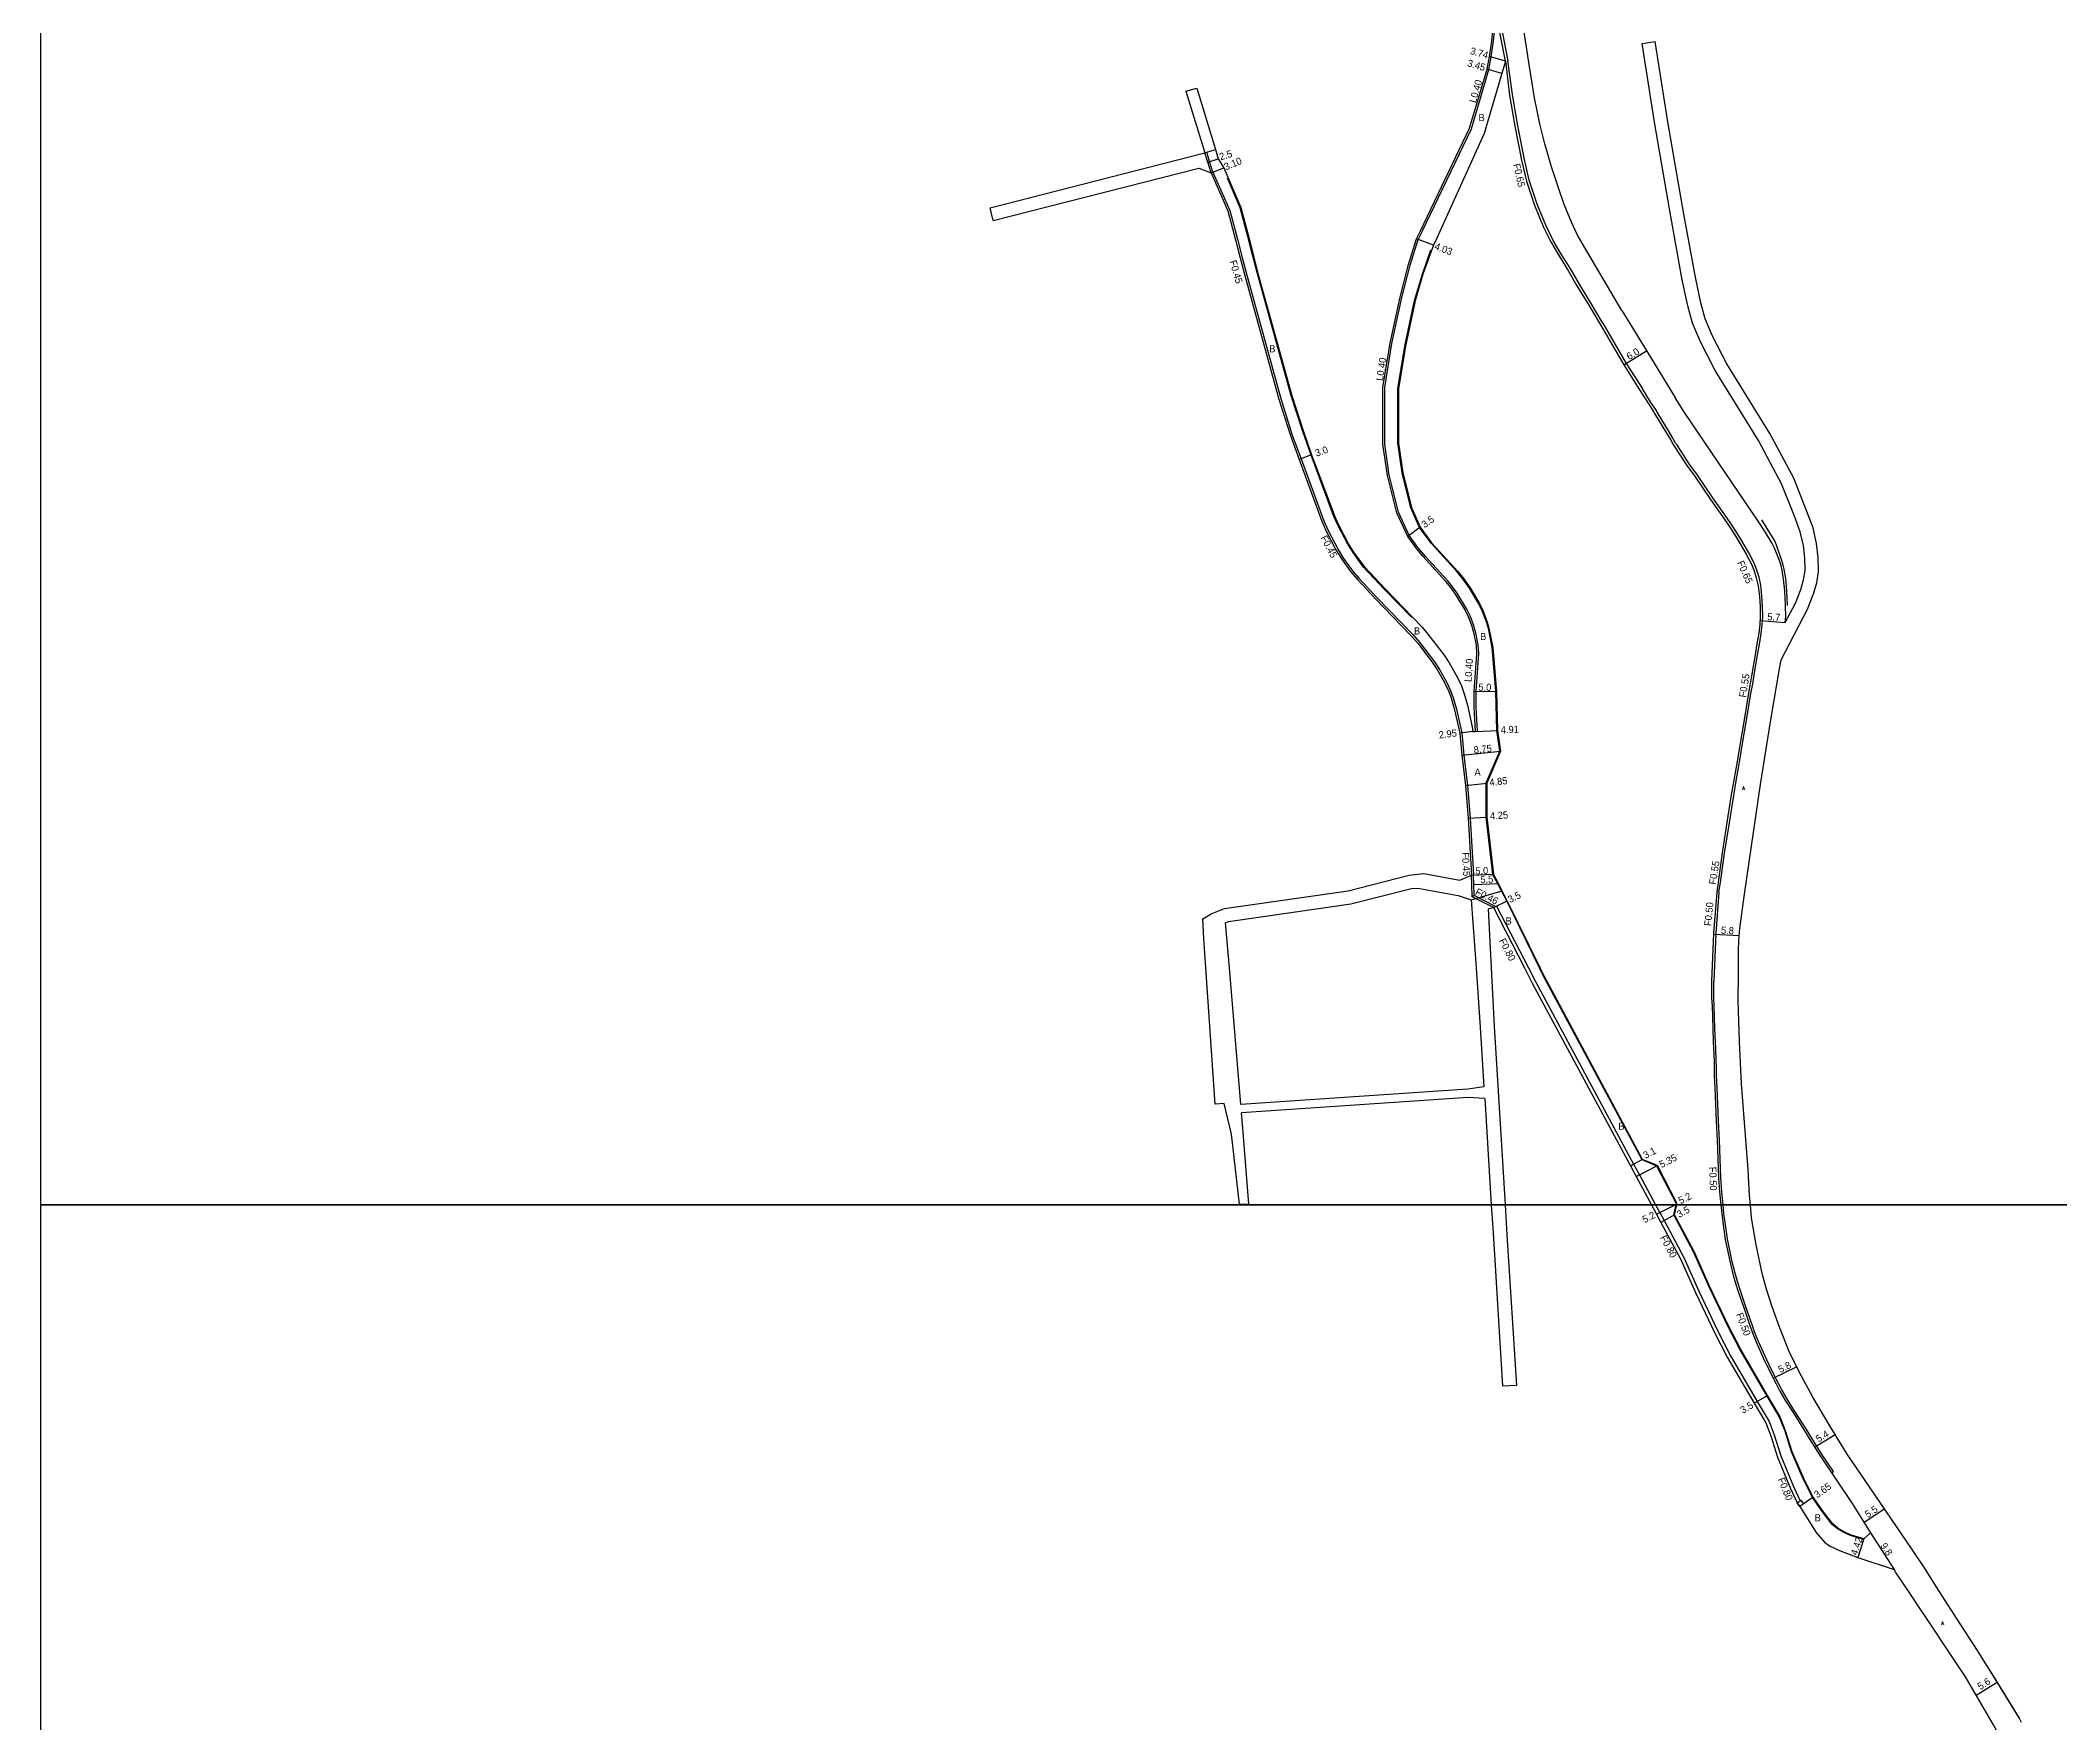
# Model space of a CAD drawing. Header units: metres. Extents: x -24000 to -21600, y -84000 to -81000.
# Drawn here: x -24000 to -23545.7, y -82916.5 to -82538.1 of the extents above; entities that cross this region are included whole.
import ezdxf

# ---------------------------------------------------------------- set-up
doc = ezdxf.new("R2010")
doc.units = ezdxf.units.M
doc.header["$LTSCALE"] = 2.5
for name, color, linetype in [('側溝・桝', 7, 'Continuous'), ('図郭', 7, 'Continuous'), ('幅員', 7, 'Continuous'), ('歩道・分離帯・安全施設', 7, 'Continuous'), ('舗装', 7, 'Continuous'), ('道路', 7, 'Continuous')]:
    doc.layers.add(name, color=color, linetype=linetype)
doc.styles.get("Standard").update_dxf_attribs({"font": ''})
doc.styles.add('YOKO_DECO', font='txt.shx', dxfattribs={"bigfont": 'extfont.shx'})
doc.styles.get('Standard').set_extended_font_data('@MS PGothic')

msp = doc.modelspace()

# ---------------------------------------------------------------- linework, layer by layer
at = {"layer": '側溝・桝'}
for points in [[(-23676.72, -82693.5), (-23677.01, -82688.04), (-23677.01, -82684.46), (-23676.41, -82675.91), (-23676.53, -82674.05), (-23677.07, -82671.33), (-23677.57, -82669.58), (-23678.37, -82667.5), (-23679.1, -82666.02), (-23681.29, -82662.4), (-23682.53, -82660.72), (-23683.48, -82659.57), (-23688.39, -82654.19), (-23690.05, -82652.2), (-23692.06, -82649.46), (-23694.47, -82644.21), (-23696.54, -82635.91), (-23697.57, -82628.89), (-23697.57, -82616.19), (-23695.95, -82606.3), (-23693.72, -82595.94), (-23691.87, -82588.63), (-23690.02, -82582.87), (-23689.17, -82581.1), (-23678.08, -82558), (-23674.15, -82544.66), (-23673.63, -82541.83), (-23673.09, -82538.3), (-23672.5, -82532.16)], [(-23670.43, -82542.8), (-23672.5, -82532.16), (-23672.78, -82530.77), (-23672.19, -82530.66), (-23669.85, -82542.68)], [(-23648.48, -82601.72), (-23651.35, -82596.89), (-23653.77, -82592.94), (-23655.73, -82589.56), (-23657.71, -82586.4), (-23659.66, -82583.12), (-23661.33, -82579.65), (-23663.24, -82574.91), (-23665.06, -82569.56), (-23666.12, -82564.87), (-23667.63, -82557.31), (-23668.85, -82550.27), (-23669.85, -82542.68)], [(-23738.04, -82563.37), (-23737.61, -82563.24)], [(-23736.63, -82567.91), (-23737.39, -82565.46), (-23738.04, -82563.37)], [(-23736.21, -82567.76), (-23736.96, -82565.33), (-23737.61, -82563.24)], [(-23736.21, -82567.76), (-23732.42, -82576.36), (-23730.72, -82582.81), (-23729.63, -82586.93), (-23728.62, -82590.89), (-23720.96, -82618.66), (-23718.37, -82626.86), (-23716.4, -82632.22), (-23711.27, -82646.18), (-23710.32, -82648.3), (-23708.07, -82652.61), (-23706.83, -82654.62), (-23704.8, -82657.41), (-23703.39, -82659.07), (-23699.39, -82663.33), (-23691.23, -82671.74), (-23689.78, -82673.44), (-23686.37, -82677.89), (-23685.24, -82679.62), (-23683.59, -82682.56), (-23682.77, -82684.33), (-23682.15, -82685.98), (-23681.42, -82688.54), (-23680.25, -82693.84), (-23679.77, -82698.85), (-23678.96, -82705.68), (-23678.37, -82713.02), (-23677.62, -82725.81)], [(-23648.48, -82601.72), (-23643.22, -82610.75), (-23639.67, -82616.35)], [(-23622.38, -82729.73), (-23621.93, -82727), (-23621.13, -82720.89), (-23620.03, -82714.08), (-23619.05, -82707.91), (-23618.48, -82704.62), (-23617.73, -82700.43), (-23616.98, -82695.81), (-23616.25, -82691.46), (-23615.2, -82684.99), (-23614.79, -82682.82), (-23614.42, -82680.78), (-23613.7, -82676.38), (-23613.29, -82673.91), (-23612.88, -82671.53), (-23612.63, -82669.52), (-23612.51, -82667.72), (-23612.57, -82665.39), (-23612.71, -82663.13), (-23612.95, -82660.64), (-23613.36, -82658.83), (-23613.9, -82657), (-23614.52, -82655.51), (-23615.66, -82653.37), (-23617.02, -82651.01), (-23618.27, -82648.94), (-23619.68, -82646.78), (-23621.07, -82644.84), (-23623.73, -82640.99), (-23627.34, -82635.69), (-23629.06, -82633.35), (-23631.88, -82629.03), (-23632.13, -82628.66), (-23632.74, -82627.55), (-23633.58, -82626.13), (-23636.28, -82621.71), (-23636.45, -82621.37), (-23637.75, -82619.37), (-23639.67, -82616.35)], [(-23677.12, -82693.52), (-23676.72, -82693.5)], [(-23673.12, -82733.16), (-23677.88, -82730.74), (-23677.94, -82727.98), (-23678.07, -82725.84)], [(-23677.44, -82730.45), (-23677.49, -82727.96), (-23677.61, -82725.93), (-23677.62, -82725.81)], [(-23622.38, -82729.73), (-23623.1, -82738.91), (-23623.56, -82749.79)], [(-23672.61, -82732.9), (-23677.44, -82730.45), (-23677.88, -82730.74)], [(-23673.12, -82733.16), (-23672.4, -82732.8)], [(-23672.4, -82732.8), (-23665.25, -82746.69)], [(-23665.25, -82746.69), (-23663.66, -82749.78), (-23641.57, -82790.86), (-23640.26, -82793.27), (-23636.64, -82800)], [(-23621.44, -82800), (-23621.73, -82797.07), (-23621.95, -82793.9), (-23622.28, -82785.43), (-23622.47, -82781.08), (-23622.8, -82773.69), (-23622.92, -82770.88), (-23622.94, -82768.86), (-23622.97, -82767.68), (-23623.1, -82764.77), (-23623.15, -82763.43), (-23623.28, -82760.3), (-23623.43, -82755.23), (-23623.55, -82753.47), (-23623.56, -82749.79)], [(-23636.64, -82800), (-23635.71, -82801.72), (-23634.72, -82803.57), (-23630.3, -82811.84), (-23626.94, -82819.41), (-23622.55, -82828.55), (-23619.84, -82833.86), (-23613.77, -82844.24), (-23611.11, -82848.72), (-23609.92, -82851.73), (-23608.42, -82856.5), (-23605.62, -82863.38), (-23604.1, -82866.55)], [(-23597.07, -82860.27), (-23596.64, -82859.99), (-23599.18, -82856.21), (-23600.87, -82853.5), (-23602.93, -82850.19), (-23605.27, -82846.47), (-23606.95, -82843.8), (-23608.2, -82841.64), (-23609.03, -82840.06), (-23610.52, -82837.14), (-23611.17, -82835.88), (-23611.64, -82834.89), (-23613.83, -82829.92), (-23614.35, -82828.59), (-23614.94, -82827.01), (-23616.26, -82823.18), (-23617.55, -82819.33), (-23618.22, -82817.22), (-23618.67, -82815.7), (-23619.38, -82812.86), (-23620.47, -82807.69), (-23620.85, -82805.05), (-23621.25, -82801.93), (-23621.44, -82800)]]:
    msp.add_lwpolyline(points, dxfattribs=at)
msp.add_lwpolyline([(-23604.19, -82867.83), (-23604.76, -82867.01), (-23604.1, -82866.55), (-23603.94, -82866.44), (-23603.37, -82867.26)], close=True, dxfattribs=at)
at = {"layer": '図郭'}
for points in [[(-24000, -82800), (-23200, -82800), (-23200, -82200), (-24000, -82200)], [(-24000, -83400), (-23200, -83400), (-23200, -82800), (-24000, -82800)]]:
    msp.add_lwpolyline(points, close=True, dxfattribs=at)
at = {"layer": '幅員'}
for points in [[(-23670.43, -82542.8), (-23674.03, -82541.76)], [(-23671.23, -82545.52), (-23674.54, -82544.56)], [(-23737.39, -82565.46), (-23735, -82564.72)], [(-23736.63, -82567.91), (-23733.76, -82566.73)], [(-23686.63, -82584.15), (-23690.4, -82582.72)], [(-23643.77, -82611.09), (-23638.65, -82607.96)], [(-23714.01, -82631.34), (-23716.82, -82632.37)], [(-23689.58, -82647.6), (-23692.4, -82649.66)], [(-23613.13, -82668.61), (-23607.45, -82669.03)], [(-23677.41, -82684.45), (-23672.41, -82684.55)], [(-23677.76, -82693.55), (-23680.69, -82693.91)], [(-23677.12, -82693.52), (-23672.22, -82693.34)], [(-23680.21, -82698.9), (-23671.51, -82697.99)], [(-23679.41, -82705.72), (-23674.59, -82705.16)], [(-23678.82, -82713.05), (-23674.57, -82712.79)], [(-23678.07, -82725.84), (-23673.07, -82725.66)], [(-23677.49, -82727.96), (-23671.99, -82727.74)], [(-23673.12, -82733.16), (-23669.99, -82731.6)], [(-23623.62, -82739.15), (-23617.84, -82739.44)], [(-23639.54, -82789.79), (-23642.27, -82791.24)], [(-23640.97, -82793.65), (-23636.22, -82791.18)], [(-23636.41, -82802.1), (-23632.24, -82800)], [(-23632.36, -82802.26), (-23635.43, -82803.95)], [(-23632.24, -82800), (-23631.77, -82799.76)], [(-23610.15, -82839), (-23604.91, -82836.45)], [(-23614.46, -82844.64), (-23611.45, -82842.86)], [(-23600.87, -82854.48), (-23596.22, -82851.67)], [(-23601.2, -82865.73), (-23604.19, -82867.83)], [(-23589.77, -82871.47), (-23585.18, -82868.35)], [(-23589.77, -82875.16), (-23591.15, -82879.36)], [(-23588.32, -82873.79), (-23582.97, -82882)], [(-23564.52, -82910.27), (-23559.79, -82907.36)]]:
    msp.add_lwpolyline(points, dxfattribs=at)
at = {"layer": '歩道・分離帯・安全施設'}
for points in [[(-23691.49, -82667.88), (-23697.59, -82661.6), (-23702.31, -82656.56), (-23704.55, -82653.51), (-23705.87, -82651.43), (-23708.09, -82647.16), (-23708.98, -82645.2), (-23714.15, -82631.39), (-23715.99, -82626.08), (-23718.64, -82618.02), (-23726.3, -82590.28), (-23727.3, -82586.32), (-23728.4, -82582.2), (-23730.1, -82575.75), (-23732.95, -82569.11)], [(-23662.78, -82746.69), (-23670.12, -82731.67), (-23673.22, -82725.71), (-23674.72, -82712.8), (-23674.74, -82705.13), (-23671.67, -82697.97), (-23672.37, -82693.35), (-23672.56, -82684.55), (-23673.4, -82674.64), (-23674.25, -82670.36), (-23674.68, -82668.88), (-23675.64, -82666.38), (-23676.37, -82664.83), (-23678.52, -82661.28), (-23679.21, -82660.25), (-23680.04, -82659.13), (-23681.28, -82657.61), (-23687.12, -82651.2), (-23689.71, -82647.67), (-23691.67, -82643.25), (-23693.64, -82635.34), (-23694.62, -82628.67), (-23694.62, -82616.43), (-23693.05, -82606.84), (-23690.85, -82596.62), (-23689.1, -82590.66), (-23687.16, -82585.19)], [(-23606.92, -82665.17), (-23607.11, -82661.8), (-23607.32, -82659.16), (-23607.69, -82657.05), (-23607.91, -82656.11), (-23608.21, -82655.07), (-23609.73, -82650.83), (-23612.7, -82645.95)], [(-23631.98, -82800), (-23631.93, -82799.78), (-23636.33, -82791.3), (-23639.64, -82789.9), (-23661.79, -82748.72), (-23662.78, -82746.69)], [(-23589.82, -82875.3), (-23592.8, -82874.4), (-23594.13, -82873.8), (-23595.71, -82872.88), (-23596.9, -82871.89), (-23598.84, -82869.35), (-23601.33, -82865.81), (-23603.4, -82861.63), (-23606.04, -82855.59), (-23607.51, -82850.88), (-23608.81, -82847.59), (-23611.58, -82842.93), (-23617.6, -82832.64), (-23620.27, -82827.42), (-23624.62, -82818.34), (-23628, -82810.72), (-23632.52, -82802.28), (-23631.98, -82800)], [(-23554.77, -82915.49), (-23561.35, -82904.74)]]:
    msp.add_lwpolyline(points, dxfattribs=at)
at = {"layer": '舗装'}
for points in [[(-23738.04, -82563.37), (-23737.61, -82563.24), (-23735.64, -82562.62)], [(-23736.63, -82567.91), (-23737.39, -82565.46), (-23738.04, -82563.37)], [(-23677.76, -82693.55), (-23680.69, -82693.91)], [(-23678.12, -82731.41), (-23671.15, -82729.35)]]:
    msp.add_lwpolyline(points, dxfattribs=at)
at = {"layer": '道路'}
for points in [[(-23644.21, -82598.86), (-23652.66, -82584.64), (-23654.25, -82581.74), (-23655.57, -82578.95), (-23657.18, -82575.03), (-23658.49, -82571.3), (-23660.08, -82566.54), (-23661.52, -82561.33), (-23662.69, -82556.84), (-23663.89, -82551.02), (-23665.1, -82543.51), (-23666.9, -82531.85), (-23668.93, -82521.66), (-23671.17, -82510.73)], [(-23677.12, -82693.52), (-23677.41, -82688.05), (-23677.41, -82684.45), (-23676.83, -82676.06), (-23676.93, -82674.1), (-23677.43, -82671.6), (-23677.96, -82669.7), (-23678.69, -82667.77), (-23679.46, -82666.2), (-23681.63, -82662.62), (-23682.72, -82661.14), (-23683.81, -82659.8), (-23688.98, -82654.14), (-23690.38, -82652.43), (-23692.4, -82649.66), (-23694.85, -82644.34), (-23696.94, -82635.99), (-23697.97, -82628.92), (-23697.97, -82616.16), (-23696.34, -82606.22), (-23694.11, -82595.85), (-23692.25, -82588.52), (-23690.4, -82582.72), (-23689.54, -82580.93), (-23678.46, -82557.85), (-23674.54, -82544.56), (-23674.03, -82541.76), (-23673.48, -82538.25), (-23672.78, -82530.77)], [(-23639.66, -82538.81), (-23636.7, -82538.34)], [(-23607.45, -82669.04), (-23605.18, -82664.71), (-23603.94, -82661.62), (-23603.32, -82659.45), (-23602.98, -82657.35), (-23603.04, -82654.58), (-23603.37, -82651.74), (-23604.09, -82648.62), (-23605.41, -82645.1), (-23608.27, -82637.85), (-23613.51, -82628.06), (-23623.24, -82612.34), (-23626.52, -82605.91), (-23628.31, -82601.73), (-23629.39, -82597.84), (-23630.63, -82591.95), (-23633.2, -82577.69), (-23636.82, -82556.92), (-23639.66, -82538.81)], [(-23608.4, -82677.45), (-23602.46, -82666), (-23601.09, -82662.59), (-23600.38, -82660.1), (-23599.98, -82657.55), (-23600.05, -82654.38), (-23600.41, -82651.23), (-23601.21, -82647.75), (-23602.6, -82644.03), (-23605.54, -82636.59), (-23610.92, -82626.55), (-23620.62, -82610.86), (-23623.8, -82604.64), (-23625.47, -82600.74), (-23626.47, -82597.13), (-23627.69, -82591.38), (-23630.24, -82577.18), (-23633.86, -82556.43), (-23636.7, -82538.34)], [(-23670.43, -82542.8), (-23671.23, -82545.52), (-23675.17, -82559.06), (-23685.92, -82582.7), (-23686.63, -82584.15), (-23688.96, -82590.71), (-23690.7, -82596.66), (-23692.9, -82606.87), (-23694.47, -82616.44), (-23694.47, -82628.66), (-23693.5, -82635.31), (-23691.53, -82643.2), (-23689.58, -82647.6), (-23687.01, -82651.1), (-23681.14, -82657.53), (-23680.03, -82658.88), (-23679.08, -82660.18), (-23678.36, -82661.25), (-23676.24, -82664.75), (-23675.57, -82666.13), (-23674.51, -82668.92), (-23674.11, -82670.32), (-23673.25, -82674.62), (-23672.41, -82684.55), (-23672.22, -82693.34), (-23671.51, -82697.99), (-23674.59, -82705.16)], [(-23670.43, -82542.8), (-23669.49, -82550.39), (-23668.28, -82557.37), (-23666.76, -82565.01), (-23665.68, -82569.74), (-23663.85, -82575.15), (-23661.91, -82579.94), (-23660.23, -82583.44), (-23658.26, -82586.74), (-23656.24, -82589.97), (-23654.33, -82593.27), (-23651.89, -82597.26), (-23649.04, -82602.05)], [(-23742.31, -82549.49), (-23739.8, -82548.85)], [(-23742.31, -82549.49), (-23738.04, -82563.37)], [(-23739.8, -82548.85), (-23735.64, -82562.62)], [(-23786.36, -82575.74), (-23738.04, -82563.37)], [(-23735.64, -82562.62), (-23735, -82564.72), (-23733.76, -82566.73), (-23729.96, -82575.71), (-23728.25, -82582.16), (-23727.16, -82586.29), (-23726.16, -82590.24), (-23718.5, -82617.98), (-23715.85, -82626.04), (-23714.01, -82631.34), (-23708.82, -82645.2), (-23708.05, -82646.92), (-23705.71, -82651.41), (-23704.6, -82653.18), (-23702.2, -82656.47), (-23697.48, -82661.49), (-23689.15, -82670.08), (-23687.84, -82671.63), (-23684.22, -82676.34), (-23683.05, -82678.11), (-23681.22, -82681.38), (-23680.33, -82683.29), (-23679.66, -82685.08), (-23678.92, -82687.64), (-23677.9, -82692.52), (-23677.76, -82693.55)], [(-23785.62, -82578.64), (-23739.42, -82566.82), (-23736.63, -82567.91)], [(-23736.63, -82567.91), (-23732.86, -82576.47), (-23731.15, -82582.93), (-23730.06, -82587.04), (-23729.06, -82591), (-23721.39, -82618.78), (-23718.8, -82627), (-23716.82, -82632.37), (-23711.72, -82646.27), (-23710.64, -82648.65), (-23708.55, -82652.66), (-23707.1, -82655.02), (-23705.23, -82657.57), (-23703.63, -82659.47), (-23699.72, -82663.64), (-23691.74, -82671.87), (-23690.08, -82673.79), (-23686.73, -82678.17), (-23685.69, -82679.74), (-23684.12, -82682.55), (-23683.16, -82684.57), (-23682.64, -82685.97), (-23681.86, -82688.64), (-23680.69, -82693.91), (-23680.21, -82698.9), (-23679.41, -82705.72), (-23678.82, -82713.05), (-23678.07, -82725.84)], [(-23785.62, -82578.64), (-23786.36, -82575.74)], [(-23649.04, -82602.05), (-23643.77, -82611.09), (-23640.22, -82616.69)], [(-23644.21, -82598.86), (-23638.61, -82608.03), (-23632.18, -82618.56)], [(-23640.22, -82616.69), (-23638.3, -82619.73), (-23637.02, -82621.69), (-23636.84, -82622.03), (-23634.14, -82626.47), (-23633.31, -82627.87), (-23632.68, -82629), (-23632.43, -82629.39), (-23629.59, -82633.72), (-23627.89, -82636.05), (-23624.26, -82641.36), (-23621.61, -82645.21), (-23620.22, -82647.14), (-23618.83, -82649.28), (-23617.58, -82651.34), (-23616.23, -82653.68), (-23615.11, -82655.79), (-23614.51, -82657.21), (-23613.99, -82658.99), (-23613.59, -82660.76), (-23613.27, -82663.19), (-23613.13, -82665.41), (-23613.07, -82667.71), (-23613.18, -82669.47), (-23613.43, -82671.45), (-23613.85, -82673.82), (-23614.26, -82676.29), (-23614.97, -82680.68), (-23615.34, -82682.72), (-23615.75, -82684.9), (-23616.8, -82691.37), (-23617.53, -82695.72), (-23618.28, -82700.33), (-23619.03, -82704.52), (-23619.6, -82707.82), (-23620.58, -82713.99), (-23621.68, -82720.81), (-23622.48, -82726.93), (-23622.89, -82729.65)], [(-23607.45, -82669.04), (-23607.35, -82667.67), (-23607.44, -82665.17), (-23607.59, -82661.9), (-23607.85, -82659.27), (-23608.19, -82657.24), (-23608.4, -82656.22), (-23608.76, -82655.1), (-23609.85, -82652.33), (-23610.45, -82651.13), (-23612, -82648.64), (-23613.55, -82646.27), (-23630.14, -82621.76), (-23632.18, -82618.56)], [(-23616.73, -82730.69), (-23615.06, -82719.37), (-23613.04, -82705.46), (-23610.67, -82690.9), (-23608.7, -82679), (-23608.4, -82677.45)], [(-23677.76, -82693.55), (-23677.12, -82693.52)], [(-23674.59, -82705.16), (-23674.57, -82712.79), (-23673.07, -82725.66)], [(-23737.8, -82746.69), (-23738.25, -82740.13), (-23738.48, -82735.66), (-23736.64, -82734.55), (-23733.62, -82733.37), (-23705.77, -82729.36), (-23692.1, -82725.89), (-23688.78, -82725.5)], [(-23688.78, -82725.5), (-23680.69, -82726.99), (-23678.07, -82725.84)], [(-23732.52, -82746.69), (-23733.37, -82736.61), (-23732.7, -82736.27), (-23705.19, -82732.31), (-23691.55, -82728.85), (-23690.15, -82728.77)], [(-23690.15, -82728.77), (-23681.01, -82730.45), (-23678.12, -82731.41)], [(-23662.61, -82746.69), (-23669.99, -82731.6), (-23671.99, -82727.74), (-23673.07, -82725.66)], [(-23622.89, -82729.65), (-23623.61, -82738.88), (-23624.07, -82749.77)], [(-23678.12, -82731.41), (-23677.02, -82746.69)], [(-23674.28, -82733.43), (-23673.12, -82733.16)], [(-23674.28, -82733.43), (-23673.62, -82746.69)], [(-23673.12, -82733.16), (-23666.15, -82746.69)], [(-23617.99, -82747.98), (-23617.98, -82742.41), (-23617.84, -82739.46), (-23617.67, -82737.84), (-23616.73, -82730.69)], [(-23730.21, -82799.87), (-23732.06, -82784.12), (-23733.67, -82777.2), (-23735.68, -82777.36), (-23737.8, -82746.69)], [(-23729.92, -82777.45), (-23732.52, -82746.69)], [(-23677.02, -82746.69), (-23676.06, -82760.06), (-23675.24, -82773.45)], [(-23673.62, -82746.69), (-23672.97, -82759.85), (-23670.48, -82800)], [(-23666.15, -82746.69), (-23664.37, -82750.15), (-23642.27, -82791.24), (-23640.97, -82793.65), (-23637.54, -82800)], [(-23631.82, -82800), (-23631.77, -82799.76), (-23636.22, -82791.18), (-23639.54, -82789.79), (-23661.65, -82748.65), (-23662.61, -82746.69)], [(-23615.31, -82800), (-23615.51, -82797.92), (-23615.8, -82792.08), (-23617.32, -82772.81), (-23617.79, -82763.26), (-23618.05, -82754.17), (-23617.99, -82747.98)], [(-23624.07, -82749.77), (-23624.06, -82753.49), (-23623.94, -82755.26), (-23623.79, -82760.31), (-23623.66, -82763.45), (-23623.62, -82764.79), (-23623.48, -82767.7), (-23623.45, -82768.87), (-23623.43, -82770.89), (-23623.31, -82773.71), (-23622.98, -82781.1), (-23622.79, -82785.46), (-23622.46, -82793.93), (-23622.24, -82797.12), (-23621.95, -82800)], [(-23675.24, -82773.45), (-23678.88, -82774.03), (-23725.54, -82777.16), (-23729.92, -82777.45)], [(-23675.07, -82776.13), (-23678.81, -82775.9), (-23725.39, -82779.03), (-23729.76, -82779.32)], [(-23728.16, -82799.77), (-23729.47, -82782.77), (-23729.76, -82779.32)], [(-23675.07, -82776.13), (-23673.59, -82800)], [(-23730.21, -82799.87), (-23728.16, -82799.77)], [(-23673.59, -82800), (-23673.2, -82806.33), (-23671.04, -82840.82)], [(-23670.48, -82800), (-23670.07, -82806.73), (-23667.95, -82840.62)], [(-23637.54, -82800), (-23636.41, -82802.1), (-23635.43, -82803.95), (-23631.02, -82812.19), (-23627.67, -82819.75), (-23623.27, -82828.9), (-23620.54, -82834.25), (-23614.46, -82844.64), (-23611.83, -82849.07), (-23610.67, -82852), (-23609.18, -82856.77), (-23606.35, -82863.7), (-23604.76, -82867.01), (-23604.19, -82867.83), (-23600.54, -82873.7), (-23598.6, -82875.9), (-23597.48, -82876.72), (-23595.27, -82877.79), (-23591.15, -82879.36), (-23582.97, -82882)], [(-23588.32, -82873.79), (-23589.77, -82875.16), (-23592.75, -82874.26), (-23594.06, -82873.67), (-23595.63, -82872.76), (-23596.79, -82871.78), (-23598.72, -82869.26), (-23601.2, -82865.73), (-23603.27, -82861.56), (-23605.89, -82855.54), (-23607.37, -82850.83), (-23608.68, -82847.53), (-23611.45, -82842.86), (-23617.47, -82832.57), (-23620.13, -82827.35), (-23624.49, -82818.28), (-23627.87, -82810.65), (-23632.36, -82802.26), (-23631.82, -82800)], [(-23621.95, -82800), (-23621.76, -82801.99), (-23621.36, -82805.12), (-23620.98, -82807.78), (-23619.88, -82812.98), (-23619.17, -82815.83), (-23618.71, -82817.37), (-23618.04, -82819.49), (-23616.74, -82823.34), (-23615.42, -82827.18), (-23614.83, -82828.78), (-23614.3, -82830.12), (-23612.11, -82835.1), (-23611.63, -82836.11), (-23610.98, -82837.38), (-23609.49, -82840.3), (-23608.65, -82841.89), (-23607.38, -82844.07), (-23605.71, -82846.75), (-23603.36, -82850.46), (-23601.31, -82853.77), (-23599.61, -82856.49), (-23592.44, -82867.18), (-23588.32, -82873.79)], [(-23554.33, -82916.47), (-23554.86, -82915.39), (-23560.26, -82906.59), (-23564.18, -82900.23), (-23568.82, -82893.24), (-23573.49, -82885.85), (-23575.98, -82881.85), (-23578.94, -82877.54), (-23589.51, -82861.98), (-23593.55, -82856.08), (-23597.4, -82849.71), (-23601.25, -82843.28), (-23604.36, -82837.59), (-23606.58, -82833.03), (-23608.72, -82827.54), (-23610.46, -82822.71), (-23611.68, -82818.98), (-23612.55, -82815.74), (-23613.98, -82809.03), (-23615.03, -82802.91), (-23615.31, -82800)], [(-23667.95, -82840.62), (-23671.04, -82840.82)], [(-23559.48, -82918.97), (-23560.61, -82916.96), (-23566.89, -82906.21), (-23569.76, -82901.88), (-23575.57, -82893.19), (-23577.38, -82890.43), (-23579.4, -82887.34), (-23582.59, -82882.67), (-23582.97, -82882)]]:
    msp.add_lwpolyline(points, dxfattribs=at)

# ---------------------------------------------------------------- texts
at = {"layer": '側溝・桝'}
for s, rotation, p in [('L0.40', 73.5785, (-23677.08, -82552.28)), ('F0.65', 283, (-23668.71, -82566.01)), ('F0.45', 286.0838, (-23732.5, -82587.8)), ('L0.40', 80.7042, (-23698, -82614.77)), ('F0.45', 297.5123, (-23712.05, -82649.96)), ('F0.65', 293.8268, (-23618.32, -82655.57)), ('L0.40', 86.0421, (-23678.04, -82682.45)), ('F0.55', 81, (-23616.3, -82685.98)), ('F0.45', 273.487, (-23680.23, -82720.78)), ('F0.55', 81, (-23623.07, -82728.07)), ('F0.46', 333.104, (-23677.36, -82730.15)), ('F0.50', 84.3209, (-23624.13, -82737.36)), ('F0.80', 297.2507, (-23671.9, -82740.59)), ('F0.50', 272, (-23624.59, -82791.48)), ('F0.80', 298.154, (-23635.68, -82807.4)), ('F0.50', 290.8301, (-23618.55, -82824.65)), ('F0.80', 292.1912, (-23609.18, -82861.74))]:
    msp.add_text(s, height=1.6, rotation=rotation, dxfattribs=at).set_placement(p)
at = {"layer": '幅員'}
for s, rotation, p in [('3.45', 343.8401, (-23679.12, -82543.88)), ('3.74', 343.8711, (-23678.46, -82541.12)), ('2.5', 17.1118, (-23734.5, -82565.11)), ('3.10', 22.3732, (-23733.31, -82567.36)), ('4.03', 339.2189, (-23686.52, -82585.04)), ('6.0', 31, (-23642.57, -82610.03)), ('3.0', 20.1729, (-23712.88, -82631.78)), ('3.5', 36.1292, (-23688.58, -82647.86)), ('5.7', 356, (-23611.54, -82668.5)), ('5.0', 358.8904, (-23676.5, -82684.37)), ('2.95', 7.0429, (-23685.31, -82695.14)), ('4.91', 2.1123, (-23671.43, -82693.97)), ('8.75', 5.9499, (-23677.46, -82698.51)), ('4.85', 6.6251, (-23673.93, -82705.82)), ('4.25', 3.5288, (-23673.83, -82713.34)), ('5.0', 2.0285, (-23677.17, -82725.71)), ('5.5', 2.3332, (-23676.03, -82727.65)), ('3.5', 26.3831, (-23669.37, -82732.18)), ('5.8', 357, (-23621.96, -82739.01)), ('3.1', 27.9999, (-23638.88, -82789.72)), ('5.35', 27.4069, (-23635.28, -82791.78)), ('5.2', 26.7258, (-23631.01, -82799.9)), ('5.2', 26.7258, (-23639.12, -82804.17)), ('3.5', 28.8633, (-23631.32, -82802.99)), ('5.8', 26, (-23608.57, -82837.88)), ('3.5', 30.6623, (-23616.98, -82847.03)), ('5.4', 31, (-23599.97, -82853.49)), ('3.65', 35.0373, (-23600.27, -82866.06)), ('5.5', 34, (-23588.87, -82870.5)), ('4.42', 71.7976, (-23591.29, -82878.97)), ('9.8', 303.0676, (-23586.13, -82876.68)), ('5.6', 32, (-23563.59, -82909.19))]:
    msp.add_text(s, height=1.6, rotation=rotation, dxfattribs=at).set_placement(p)
at = {"layer": '舗装'}
for s, p in [('B', (-23676.47, -82556.24)), ('B', (-23723.55, -82608.28)), ('B', (-23691, -82671.74)), ('B', (-23676.1, -82672.96)), ('A', (-23677.37, -82703.49)), ('B', (-23670.39, -82736.96)), ('B', (-23645.02, -82783.13)), ('B', (-23600.84, -82871.19))]:
    msp.add_text(s, height=1.6, dxfattribs=at).set_placement(p)
at = {"layer": '舗装', "style": 'YOKO_DECO'}
for p in [(-23617.11, -82706.66, 669.77), (-23572.34, -82894.48, 668.03)]:
    msp.add_text('A', height=0.75, dxfattribs=at).set_placement(p)

doc.saveas('drawing.dxf')
